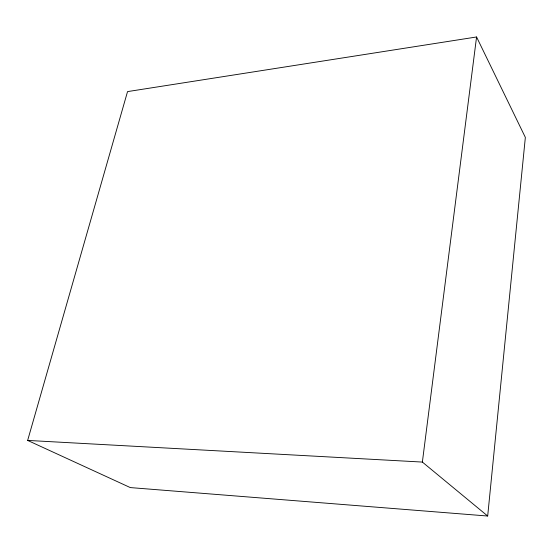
<?xml version="1.0" encoding="UTF-8"?>
<svg xmlns="http://www.w3.org/2000/svg" width="553" height="553" viewBox="0 0 553 553"><rect width="100%" height="100%" fill="white"/><g stroke="black" fill="none" stroke-linecap="round" stroke-linejoin="round"><path stroke-width="0.83" d="M487.684 516.025L525.35 137.407L476.568 36.975L127.543 91.598L27.65 440.423L130.321 487.587L487.684 516.025L422.374 462.073L27.65 440.423M422.374 462.073L476.568 36.975"/></g></svg>
